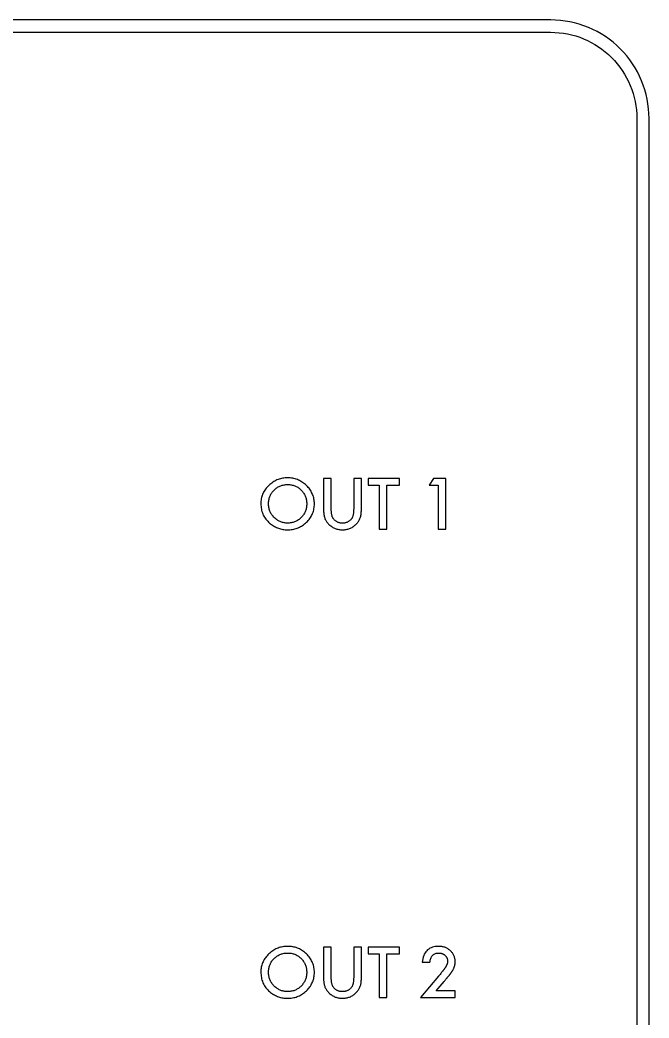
# Model space of a CAD drawing. Header units: metres. Extents: x 6 to 207, y 15 to 119.
# Drawn here: x 181.78 to 207.38, y 72.46 to 113.05 of the extents above; entities that cross this region are included whole.
import ezdxf

# ---------------------------------------------------------------- set-up
doc = ezdxf.new("R2010")
doc.units = ezdxf.units.M

msp = doc.modelspace()

# ---------------------------------------------------------------- linework, layer by layer
for p, q in [((203.38, 113.05), (111.58, 113.05)), ((203.576, 113.045), (203.38, 113.05)), ((203.772, 113.031), (203.576, 113.045)), ((203.967, 113.007), (203.772, 113.031)), ((204.16, 112.973), (203.967, 113.007)), ((204.352, 112.93), (204.16, 112.973)), ((204.541, 112.878), (204.352, 112.93)), ((204.728, 112.816), (204.541, 112.878)), ((111.586, 112.55), (203.374, 112.55)), ((203.374, 112.55), (203.552, 112.546)), ((203.552, 112.546), (203.723, 112.533)), ((203.723, 112.533), (203.894, 112.512)), ((203.894, 112.512), (204.063, 112.483)), ((204.063, 112.483), (204.23, 112.445)), ((204.23, 112.445), (204.396, 112.399)), ((204.911, 112.745), (204.728, 112.816)), ((205.09, 112.666), (204.911, 112.745)), ((205.266, 112.578), (205.09, 112.666)), ((205.436, 112.481), (205.266, 112.578)), ((205.602, 112.376), (205.436, 112.481)), ((204.396, 112.399), (204.559, 112.345)), ((204.559, 112.345), (204.719, 112.283)), ((204.719, 112.283), (204.876, 112.214)), ((204.876, 112.214), (205.03, 112.137)), ((205.03, 112.137), (205.179, 112.052)), ((205.179, 112.052), (205.324, 111.96)), ((205.763, 112.263), (205.602, 112.376)), ((205.918, 112.142), (205.763, 112.263)), ((206.066, 112.014), (205.918, 112.142)), ((205.324, 111.96), (205.465, 111.861)), ((205.465, 111.861), (205.6, 111.756)), ((205.6, 111.756), (205.73, 111.643)), ((205.73, 111.643), (205.855, 111.525)), ((206.208, 111.878), (206.066, 112.014)), ((206.344, 111.736), (206.208, 111.878)), ((206.472, 111.588), (206.344, 111.736)), ((205.855, 111.525), (205.973, 111.4)), ((205.973, 111.4), (206.086, 111.27)), ((206.086, 111.27), (206.191, 111.135)), ((206.593, 111.433), (206.472, 111.588)), ((206.706, 111.272), (206.593, 111.433)), ((206.811, 111.106), (206.706, 111.272)), ((206.191, 111.135), (206.29, 110.994)), ((206.29, 110.994), (206.382, 110.849)), ((206.382, 110.849), (206.467, 110.7)), ((206.908, 110.936), (206.811, 111.106)), ((206.996, 110.76), (206.908, 110.936)), ((206.467, 110.7), (206.544, 110.546)), ((206.544, 110.546), (206.613, 110.389)), ((207.076, 110.581), (206.996, 110.76)), ((207.146, 110.398), (207.076, 110.581)), ((207.208, 110.211), (207.146, 110.398)), ((206.613, 110.389), (206.675, 110.229)), ((206.675, 110.229), (206.729, 110.066)), ((206.729, 110.066), (206.775, 109.9)), ((207.26, 110.022), (207.208, 110.211)), ((207.303, 109.83), (207.26, 110.022)), ((206.775, 109.9), (206.813, 109.733)), ((206.813, 109.733), (206.842, 109.564)), ((207.337, 109.637), (207.303, 109.83)), ((207.361, 109.442), (207.337, 109.637)), ((206.842, 109.564), (206.863, 109.393)), ((206.863, 109.393), (206.876, 109.222)), ((206.876, 109.222), (206.88, 109.044)), ((207.375, 109.246), (207.361, 109.442)), ((207.38, 109.05), (207.375, 109.246)), ((206.88, 109.044), (206.88, 19.456)), ((207.38, 19.45), (207.38, 109.05)), ((191.984, 94.1902), (191.945, 94.1572)), ((192.024, 94.2211), (191.984, 94.1902)), ((192.065, 94.2499), (192.024, 94.2211)), ((192.107, 94.2765), (192.065, 94.2499)), ((192.15, 94.301), (192.107, 94.2765)), ((192.193, 94.3234), (192.15, 94.301)), ((192.238, 94.3437), (192.193, 94.3234)), ((192.283, 94.3618), (192.238, 94.3437)), ((192.329, 94.3778), (192.283, 94.3618)), ((192.376, 94.3916), (192.329, 94.3778)), ((192.424, 94.4033), (192.376, 94.3916)), ((192.473, 94.4129), (192.424, 94.4033)), ((192.523, 94.4204), (192.473, 94.4129)), ((192.574, 94.4257), (192.523, 94.4204)), ((192.625, 94.4289), (192.574, 94.4257)), ((192.598, 94.1558), (192.636, 94.1582)), ((192.678, 94.43), (192.625, 94.4289)), ((192.636, 94.1582), (192.674, 94.159)), ((192.674, 94.159), (192.712, 94.1582)), ((192.73, 94.4289), (192.678, 94.43)), ((192.712, 94.1582), (192.75, 94.1558)), ((192.781, 94.4257), (192.73, 94.4289)), ((192.831, 94.4203), (192.781, 94.4257)), ((192.88, 94.4128), (192.831, 94.4203)), ((192.928, 94.4031), (192.88, 94.4128)), ((192.976, 94.3912), (192.928, 94.4031)), ((193.022, 94.3773), (192.976, 94.3912)), ((193.068, 94.3611), (193.022, 94.3773)), ((193.113, 94.3428), (193.068, 94.3611)), ((193.157, 94.3224), (193.113, 94.3428)), ((193.2, 94.2998), (193.157, 94.3224)), ((193.242, 94.275), (193.2, 94.2998)), ((193.283, 94.2481), (193.242, 94.275)), ((193.324, 94.2191), (193.283, 94.2481)), ((193.363, 94.1879), (193.324, 94.2191)), ((193.402, 94.1545), (193.363, 94.1879)), ((194.448, 94.398), (194.136, 94.398)), ((194.136, 94.398), (194.136, 93.083)), ((194.448, 93.155), (194.448, 94.398)), ((195.672, 94.398), (195.36, 94.398)), ((195.36, 94.398), (195.36, 93.155)), ((195.672, 93.083), (195.672, 94.398)), ((197.228, 94.398), (195.948, 94.398)), ((195.948, 94.398), (195.948, 94.127)), ((197.228, 94.127), (197.228, 94.398)), ((198.608, 94.398), (198.435, 94.127)), ((199.109, 94.398), (198.608, 94.398)), ((199.109, 92.35), (199.109, 94.398)), ((191.656, 93.7604), (191.639, 93.7161)), ((191.674, 93.8039), (191.656, 93.7604)), ((191.696, 93.8465), (191.674, 93.8039)), ((191.719, 93.8883), (191.696, 93.8465)), ((191.745, 93.9293), (191.719, 93.8883)), ((191.773, 93.9695), (191.745, 93.9293)), ((191.803, 94.0089), (191.773, 93.9695)), ((191.835, 94.0474), (191.803, 94.0089)), ((191.87, 94.0851), (191.835, 94.0474)), ((191.907, 94.122), (191.87, 94.0851)), ((191.945, 94.1572), (191.907, 94.122)), ((191.974, 93.7299), (191.99, 93.7609)), ((191.99, 93.7609), (192.008, 93.7912)), ((192.008, 93.7912), (192.028, 93.8208)), ((192.028, 93.8208), (192.049, 93.8497)), ((192.049, 93.8497), (192.071, 93.8778)), ((192.071, 93.8778), (192.095, 93.9053)), ((192.095, 93.9053), (192.121, 93.932)), ((192.121, 93.932), (192.148, 93.9579)), ((192.148, 93.9579), (192.176, 93.9823)), ((192.176, 93.9823), (192.204, 94.005)), ((192.204, 94.005), (192.233, 94.0262)), ((192.233, 94.0262), (192.263, 94.0459)), ((192.263, 94.0459), (192.293, 94.0639)), ((192.293, 94.0639), (192.324, 94.0804)), ((192.324, 94.0804), (192.356, 94.0954)), ((192.356, 94.0954), (192.389, 94.1087)), ((192.389, 94.1087), (192.422, 94.1205)), ((192.422, 94.1205), (192.456, 94.1307)), ((192.456, 94.1307), (192.49, 94.1393)), ((192.49, 94.1393), (192.526, 94.1464)), ((192.526, 94.1464), (192.562, 94.1519)), ((192.562, 94.1519), (192.598, 94.1558)), ((192.75, 94.1558), (192.786, 94.1519)), ((192.786, 94.1519), (192.822, 94.1464)), ((192.822, 94.1464), (192.858, 94.1393)), ((192.858, 94.1393), (192.892, 94.1307)), ((192.892, 94.1307), (192.926, 94.1205)), ((192.926, 94.1205), (192.959, 94.1087)), ((192.959, 94.1087), (192.992, 94.0954)), ((192.992, 94.0954), (193.023, 94.0804)), ((193.023, 94.0804), (193.054, 94.0639)), ((193.054, 94.0639), (193.084, 94.0459)), ((193.084, 94.0459), (193.114, 94.0262)), ((193.114, 94.0262), (193.142, 94.005)), ((193.142, 94.005), (193.17, 93.9823)), ((193.17, 93.9823), (193.197, 93.9579)), ((193.197, 93.9579), (193.224, 93.932)), ((193.224, 93.932), (193.25, 93.9051)), ((193.25, 93.9051), (193.274, 93.8775)), ((193.274, 93.8775), (193.296, 93.8492)), ((193.296, 93.8492), (193.317, 93.8201)), ((193.317, 93.8201), (193.336, 93.7903)), ((193.336, 93.7903), (193.354, 93.7597)), ((193.354, 93.7597), (193.37, 93.7284)), ((193.44, 94.119), (193.402, 94.1545)), ((193.477, 94.0818), (193.44, 94.119)), ((193.511, 94.0439), (193.477, 94.0818)), ((193.543, 94.005), (193.511, 94.0439)), ((193.573, 93.9653), (193.543, 94.005)), ((193.601, 93.9247), (193.573, 93.9653)), ((193.626, 93.8833), (193.601, 93.9247)), ((193.649, 93.841), (193.626, 93.8833)), ((193.67, 93.7979), (193.649, 93.841)), ((193.689, 93.7539), (193.67, 93.7979)), ((193.706, 93.709), (193.689, 93.7539)), ((195.948, 94.127), (196.404, 94.127)), ((196.404, 94.127), (196.404, 92.35)), ((196.716, 94.127), (197.228, 94.127)), ((196.716, 92.35), (196.716, 94.127)), ((198.435, 94.127), (198.797, 94.127)), ((198.797, 94.127), (198.797, 92.35)), ((191.585, 93.433), (191.584, 93.383)), ((191.584, 93.383), (191.585, 93.3261)), ((191.588, 93.4823), (191.585, 93.433)), ((191.594, 93.5307), (191.588, 93.4823)), ((191.602, 93.5783), (191.594, 93.5307)), ((191.612, 93.625), (191.602, 93.5783)), ((191.624, 93.671), (191.612, 93.625)), ((191.639, 93.7161), (191.624, 93.671)), ((191.896, 93.38), (191.897, 93.4182)), ((191.897, 93.3397), (191.896, 93.38)), ((191.897, 93.4182), (191.899, 93.4557)), ((191.899, 93.4557), (191.903, 93.4925)), ((191.903, 93.4925), (191.908, 93.5286)), ((191.908, 93.5286), (191.915, 93.5639)), ((191.915, 93.5639), (191.924, 93.5986)), ((191.924, 93.5986), (191.934, 93.6325)), ((191.934, 93.6325), (191.946, 93.6657)), ((191.946, 93.6657), (191.959, 93.6981)), ((191.959, 93.6981), (191.974, 93.7299)), ((193.37, 93.7284), (193.385, 93.6963)), ((193.385, 93.6963), (193.398, 93.6635)), ((193.398, 93.6635), (193.41, 93.6299)), ((193.41, 93.6299), (193.42, 93.5956)), ((193.42, 93.5956), (193.429, 93.5605)), ((193.429, 93.5605), (193.436, 93.5247)), ((193.436, 93.5247), (193.441, 93.4881)), ((193.441, 93.4881), (193.445, 93.4508)), ((193.445, 93.4508), (193.447, 93.4128)), ((193.447, 93.4128), (193.448, 93.374)), ((193.448, 93.374), (193.447, 93.3356)), ((193.72, 93.6633), (193.706, 93.709)), ((193.732, 93.6167), (193.72, 93.6633)), ((193.742, 93.5693), (193.732, 93.6167)), ((193.75, 93.521), (193.742, 93.5693)), ((193.756, 93.4719), (193.75, 93.521)), ((193.759, 93.4218), (193.756, 93.4719)), ((193.76, 93.371), (193.759, 93.4218)), ((193.759, 93.3198), (193.76, 93.371)), ((191.585, 93.3261), (191.589, 93.2705)), ((191.589, 93.2705), (191.595, 93.2162)), ((191.595, 93.2162), (191.604, 93.1632)), ((191.604, 93.1632), (191.615, 93.1114)), ((191.615, 93.1114), (191.628, 93.061)), ((191.628, 93.061), (191.644, 93.0118)), ((191.644, 93.0118), (191.662, 92.964)), ((191.662, 92.964), (191.683, 92.9174)), ((191.899, 93.3003), (191.897, 93.3397)), ((191.903, 93.2617), (191.899, 93.3003)), ((191.909, 93.224), (191.903, 93.2617)), ((191.916, 93.1872), (191.909, 93.224)), ((191.925, 93.1512), (191.916, 93.1872)), ((191.936, 93.1161), (191.925, 93.1512)), ((191.948, 93.0818), (191.936, 93.1161)), ((191.962, 93.0484), (191.948, 93.0818)), ((191.977, 93.0158), (191.962, 93.0484)), ((191.994, 92.9841), (191.977, 93.0158)), ((192.013, 92.9533), (191.994, 92.9841)), ((192.033, 92.9233), (192.013, 92.9533)), ((193.335, 92.9594), (193.316, 92.9293)), ((193.353, 92.9901), (193.335, 92.9594)), ((193.37, 93.0215), (193.353, 92.9901)), ((193.385, 93.0537), (193.37, 93.0215)), ((193.398, 93.0865), (193.385, 93.0537)), ((193.41, 93.12), (193.398, 93.0865)), ((193.42, 93.1542), (193.41, 93.12)), ((193.428, 93.1891), (193.42, 93.1542)), ((193.435, 93.2247), (193.428, 93.1891)), ((193.441, 93.261), (193.435, 93.2247)), ((193.445, 93.298), (193.441, 93.261)), ((193.447, 93.3356), (193.445, 93.298)), ((193.649, 92.9002), (193.67, 92.9432)), ((193.67, 92.9432), (193.689, 92.9871)), ((193.689, 92.9871), (193.706, 93.0318)), ((193.706, 93.0318), (193.72, 93.0776)), ((193.72, 93.0776), (193.732, 93.1242)), ((193.732, 93.1242), (193.742, 93.1717)), ((193.742, 93.1717), (193.75, 93.2202)), ((193.75, 93.2202), (193.756, 93.2695)), ((193.756, 93.2695), (193.759, 93.3198)), ((194.136, 93.083), (194.137, 93.0454)), ((194.137, 93.0454), (194.139, 93.0086)), ((194.139, 93.0086), (194.142, 92.9726)), ((194.142, 92.9726), (194.147, 92.9374)), ((194.448, 93.1243), (194.448, 93.155)), ((194.449, 93.0946), (194.448, 93.1243)), ((194.451, 93.0659), (194.449, 93.0946)), ((194.453, 93.0381), (194.451, 93.0659)), ((194.455, 93.0114), (194.453, 93.0381)), ((194.459, 92.9856), (194.455, 93.0114)), ((194.463, 92.9608), (194.459, 92.9856)), ((194.467, 92.937), (194.463, 92.9608)), ((195.345, 92.9589), (195.341, 92.935)), ((195.349, 92.9838), (195.345, 92.9589)), ((195.352, 93.0097), (195.349, 92.9838)), ((195.355, 93.0367), (195.352, 93.0097)), ((195.357, 93.0647), (195.355, 93.0367)), ((195.359, 93.0938), (195.357, 93.0647)), ((195.36, 93.155), (195.359, 93.1239)), ((195.359, 93.1239), (195.359, 93.0938)), ((195.66, 92.9374), (195.665, 92.9726)), ((195.665, 92.9726), (195.669, 93.0086)), ((195.669, 93.0086), (195.671, 93.0454)), ((195.671, 93.0454), (195.672, 93.083)), ((191.683, 92.9174), (191.706, 92.8721)), ((191.706, 92.8721), (191.732, 92.828)), ((191.732, 92.828), (191.76, 92.7853)), ((191.76, 92.7853), (191.791, 92.7439)), ((191.791, 92.7439), (191.824, 92.7037)), ((191.824, 92.7037), (191.86, 92.6649)), ((191.86, 92.6649), (191.898, 92.6273)), ((191.898, 92.6273), (191.938, 92.591)), ((191.938, 92.591), (191.976, 92.5598)), ((191.976, 92.5598), (192.015, 92.5305)), ((192.055, 92.8942), (192.033, 92.9233)), ((192.078, 92.866), (192.055, 92.8942)), ((192.103, 92.8385), (192.078, 92.866)), ((192.13, 92.812), (192.103, 92.8385)), ((192.158, 92.7865), (192.13, 92.812)), ((192.186, 92.7626), (192.158, 92.7865)), ((192.214, 92.7402), (192.186, 92.7626)), ((192.243, 92.7194), (192.214, 92.7402)), ((192.273, 92.7001), (192.243, 92.7194)), ((192.303, 92.6824), (192.273, 92.7001)), ((192.333, 92.6662), (192.303, 92.6824)), ((192.364, 92.6515), (192.333, 92.6662)), ((192.396, 92.6384), (192.364, 92.6515)), ((192.427, 92.6268), (192.396, 92.6384)), ((192.46, 92.6168), (192.427, 92.6268)), ((192.493, 92.6083), (192.46, 92.6168)), ((192.526, 92.6013), (192.493, 92.6083)), ((192.56, 92.5959), (192.526, 92.6013)), ((192.595, 92.5921), (192.56, 92.5959)), ((192.63, 92.5898), (192.595, 92.5921)), ((192.665, 92.589), (192.63, 92.5898)), ((192.703, 92.5898), (192.665, 92.589)), ((192.741, 92.5921), (192.703, 92.5898)), ((192.778, 92.5961), (192.741, 92.5921)), ((192.815, 92.6016), (192.778, 92.5961)), ((192.85, 92.6086), (192.815, 92.6016)), ((192.885, 92.6173), (192.85, 92.6086)), ((192.919, 92.6275), (192.885, 92.6173)), ((192.953, 92.6393), (192.919, 92.6275)), ((192.986, 92.6526), (192.953, 92.6393)), ((193.018, 92.6675), (192.986, 92.6526)), ((193.049, 92.684), (193.018, 92.6675)), ((193.08, 92.7021), (193.049, 92.684)), ((193.109, 92.7217), (193.08, 92.7021)), ((193.139, 92.743), (193.109, 92.7217)), ((193.167, 92.7657), (193.139, 92.743)), ((193.195, 92.7901), (193.167, 92.7657)), ((193.222, 92.816), (193.195, 92.7901)), ((193.248, 92.8433), (193.222, 92.816)), ((193.272, 92.8713), (193.248, 92.8433)), ((193.295, 92.8999), (193.272, 92.8713)), ((193.316, 92.9293), (193.295, 92.8999)), ((193.321, 92.5262), (193.361, 92.557)), ((193.361, 92.557), (193.401, 92.59)), ((193.401, 92.59), (193.439, 92.625)), ((193.439, 92.625), (193.476, 92.6616)), ((193.476, 92.6616), (193.51, 92.6991)), ((193.51, 92.6991), (193.542, 92.7375)), ((193.542, 92.7375), (193.572, 92.7768)), ((193.572, 92.7768), (193.6, 92.817)), ((193.6, 92.817), (193.626, 92.8582)), ((193.626, 92.8582), (193.649, 92.9002)), ((194.147, 92.9374), (194.153, 92.903)), ((194.153, 92.903), (194.161, 92.8693)), ((194.161, 92.8693), (194.17, 92.8365)), ((194.17, 92.8365), (194.181, 92.8045)), ((194.181, 92.8045), (194.193, 92.7732)), ((194.193, 92.7732), (194.206, 92.7428)), ((194.206, 92.7428), (194.221, 92.7132)), ((194.221, 92.7132), (194.237, 92.6843)), ((194.237, 92.6843), (194.255, 92.6562)), ((194.255, 92.6562), (194.274, 92.629)), ((194.274, 92.629), (194.295, 92.6025)), ((194.295, 92.6025), (194.316, 92.5769)), ((194.316, 92.5769), (194.34, 92.552)), ((194.34, 92.552), (194.367, 92.5253)), ((194.472, 92.9142), (194.467, 92.937)), ((194.478, 92.8924), (194.472, 92.9142)), ((194.484, 92.8715), (194.478, 92.8924)), ((194.491, 92.8516), (194.484, 92.8715)), ((194.499, 92.8327), (194.491, 92.8516)), ((194.507, 92.8148), (194.499, 92.8327)), ((194.516, 92.7979), (194.507, 92.8148)), ((194.525, 92.782), (194.516, 92.7979)), ((194.535, 92.767), (194.525, 92.782)), ((194.551, 92.7467), (194.535, 92.767)), ((194.567, 92.7276), (194.551, 92.7467)), ((194.585, 92.7097), (194.567, 92.7276)), ((194.603, 92.6931), (194.585, 92.7097)), ((194.621, 92.6777), (194.603, 92.6931)), ((194.641, 92.6635), (194.621, 92.6777)), ((194.661, 92.6506), (194.641, 92.6635)), ((194.682, 92.6389), (194.661, 92.6506)), ((194.704, 92.6284), (194.682, 92.6389)), ((194.726, 92.6192), (194.704, 92.6284)), ((194.749, 92.6112), (194.726, 92.6192)), ((194.773, 92.6044), (194.749, 92.6112)), ((194.798, 92.5988), (194.773, 92.6044)), ((194.823, 92.5945), (194.798, 92.5988)), ((194.849, 92.5915), (194.823, 92.5945)), ((194.875, 92.5896), (194.849, 92.5915)), ((194.903, 92.589), (194.875, 92.5896)), ((194.931, 92.5896), (194.903, 92.589)), ((194.958, 92.5915), (194.931, 92.5896)), ((194.984, 92.5945), (194.958, 92.5915)), ((195.009, 92.5988), (194.984, 92.5945)), ((195.034, 92.6044), (195.009, 92.5988)), ((195.058, 92.6112), (195.034, 92.6044)), ((195.081, 92.6192), (195.058, 92.6112)), ((195.104, 92.6284), (195.081, 92.6192)), ((195.126, 92.6389), (195.104, 92.6284)), ((195.147, 92.6506), (195.126, 92.6389)), ((195.167, 92.6635), (195.147, 92.6506)), ((195.186, 92.6777), (195.167, 92.6635)), ((195.205, 92.6931), (195.186, 92.6777)), ((195.223, 92.7097), (195.205, 92.6931)), ((195.24, 92.7276), (195.223, 92.7097)), ((195.257, 92.7467), (195.24, 92.7276)), ((195.273, 92.767), (195.257, 92.7467)), ((195.283, 92.7815), (195.273, 92.767)), ((195.292, 92.7971), (195.283, 92.7815)), ((195.301, 92.8137), (195.292, 92.7971)), ((195.309, 92.8313), (195.301, 92.8137)), ((195.316, 92.85), (195.309, 92.8313)), ((195.323, 92.8697), (195.316, 92.85)), ((195.33, 92.8904), (195.323, 92.8697)), ((195.335, 92.9122), (195.33, 92.8904)), ((195.341, 92.935), (195.335, 92.9122)), ((195.44, 92.5253), (195.468, 92.552)), ((195.468, 92.552), (195.491, 92.5769)), ((195.491, 92.5769), (195.513, 92.6025)), ((195.513, 92.6025), (195.533, 92.629)), ((195.533, 92.629), (195.553, 92.6562)), ((195.553, 92.6562), (195.57, 92.6843)), ((195.57, 92.6843), (195.586, 92.7132)), ((195.586, 92.7132), (195.601, 92.7428)), ((195.601, 92.7428), (195.615, 92.7732)), ((195.615, 92.7732), (195.627, 92.8045)), ((195.627, 92.8045), (195.637, 92.8365)), ((195.637, 92.8365), (195.646, 92.8693)), ((195.646, 92.8693), (195.654, 92.903)), ((195.654, 92.903), (195.66, 92.9374)), ((192.015, 92.5305), (192.054, 92.5031)), ((192.054, 92.5031), (192.094, 92.4776)), ((192.094, 92.4776), (192.134, 92.454)), ((192.134, 92.454), (192.175, 92.4323)), ((192.175, 92.4323), (192.216, 92.4125)), ((192.216, 92.4125), (192.258, 92.3945)), ((192.258, 92.3945), (192.301, 92.3784)), ((192.301, 92.3784), (192.344, 92.3643)), ((192.344, 92.3643), (192.387, 92.352)), ((192.387, 92.352), (192.432, 92.3416)), ((192.432, 92.3416), (192.476, 92.3331)), ((192.476, 92.3331), (192.522, 92.3265)), ((192.522, 92.3265), (192.568, 92.3218)), ((192.568, 92.3218), (192.614, 92.3189)), ((192.614, 92.3189), (192.661, 92.318)), ((192.661, 92.318), (192.714, 92.3191)), ((192.714, 92.3191), (192.766, 92.3223)), ((192.766, 92.3223), (192.818, 92.3276)), ((192.818, 92.3276), (192.868, 92.335)), ((192.868, 92.335), (192.918, 92.3446)), ((192.918, 92.3446), (192.966, 92.3562)), ((192.966, 92.3562), (193.014, 92.3701)), ((193.014, 92.3701), (193.06, 92.386)), ((193.06, 92.386), (193.106, 92.404)), ((193.106, 92.404), (193.151, 92.4242)), ((193.151, 92.4242), (193.195, 92.4465)), ((193.195, 92.4465), (193.238, 92.471)), ((193.238, 92.471), (193.28, 92.4975)), ((193.28, 92.4975), (193.321, 92.5262)), ((194.367, 92.5253), (194.395, 92.5002)), ((194.395, 92.5002), (194.424, 92.4767)), ((194.424, 92.4767), (194.453, 92.4548)), ((194.453, 92.4548), (194.484, 92.4346)), ((194.484, 92.4346), (194.515, 92.416)), ((194.515, 92.416), (194.546, 92.399)), ((194.546, 92.399), (194.579, 92.3836)), ((194.579, 92.3836), (194.612, 92.3698)), ((194.612, 92.3698), (194.646, 92.3577)), ((194.646, 92.3577), (194.68, 92.3472)), ((194.68, 92.3472), (194.715, 92.3382)), ((194.715, 92.3382), (194.751, 92.3309)), ((194.751, 92.3309), (194.788, 92.3253)), ((194.788, 92.3253), (194.826, 92.3212)), ((194.826, 92.3212), (194.864, 92.3188)), ((194.864, 92.3188), (194.903, 92.318)), ((194.903, 92.318), (194.942, 92.3188)), ((194.942, 92.3188), (194.98, 92.3212)), ((194.98, 92.3212), (195.018, 92.3253)), ((195.018, 92.3253), (195.055, 92.3309)), ((195.055, 92.3309), (195.091, 92.3382)), ((195.091, 92.3382), (195.126, 92.3472)), ((195.126, 92.3472), (195.161, 92.3577)), ((195.161, 92.3577), (195.195, 92.3698)), ((195.195, 92.3698), (195.228, 92.3836)), ((195.228, 92.3836), (195.261, 92.399)), ((195.261, 92.399), (195.292, 92.416)), ((195.292, 92.416), (195.323, 92.4346)), ((195.323, 92.4346), (195.354, 92.4548)), ((195.354, 92.4548), (195.383, 92.4767)), ((195.383, 92.4767), (195.412, 92.5002)), ((195.412, 92.5002), (195.44, 92.5253)), ((196.404, 92.35), (196.716, 92.35)), ((198.797, 92.35), (199.109, 92.35)), ((191.945, 75.1071), (191.907, 75.072)), ((191.984, 75.1402), (191.945, 75.1071)), ((192.024, 75.1711), (191.984, 75.1402)), ((192.065, 75.1999), (192.024, 75.1711)), ((192.107, 75.2265), (192.065, 75.1999)), ((192.15, 75.251), (192.107, 75.2265)), ((192.193, 75.2734), (192.15, 75.251)), ((192.238, 75.2937), (192.193, 75.2734)), ((192.283, 75.3118), (192.238, 75.2937)), ((192.329, 75.3278), (192.283, 75.3118)), ((192.376, 75.3416), (192.329, 75.3278)), ((192.424, 75.3533), (192.376, 75.3416)), ((192.473, 75.3629), (192.424, 75.3533)), ((192.456, 75.0807), (192.49, 75.0893)), ((192.523, 75.3704), (192.473, 75.3629)), ((192.49, 75.0893), (192.526, 75.0964)), ((192.574, 75.3757), (192.523, 75.3704)), ((192.526, 75.0964), (192.562, 75.1019)), ((192.562, 75.1019), (192.598, 75.1058)), ((192.625, 75.3789), (192.574, 75.3757)), ((192.598, 75.1058), (192.636, 75.1082)), ((192.678, 75.38), (192.625, 75.3789)), ((192.636, 75.1082), (192.674, 75.109)), ((192.674, 75.109), (192.712, 75.1082)), ((192.73, 75.3789), (192.678, 75.38)), ((192.712, 75.1082), (192.75, 75.1058)), ((192.781, 75.3757), (192.73, 75.3789)), ((192.75, 75.1058), (192.786, 75.1019)), ((192.831, 75.3703), (192.781, 75.3757)), ((192.786, 75.1019), (192.822, 75.0964)), ((192.822, 75.0964), (192.858, 75.0893)), ((192.88, 75.3628), (192.831, 75.3703)), ((192.858, 75.0893), (192.892, 75.0807)), ((192.928, 75.3531), (192.88, 75.3628)), ((192.976, 75.3412), (192.928, 75.3531)), ((193.022, 75.3273), (192.976, 75.3412)), ((193.068, 75.3111), (193.022, 75.3273)), ((193.113, 75.2928), (193.068, 75.3111)), ((193.157, 75.2724), (193.113, 75.2928)), ((193.2, 75.2498), (193.157, 75.2724)), ((193.242, 75.225), (193.2, 75.2498)), ((193.283, 75.1981), (193.242, 75.225)), ((193.324, 75.1691), (193.283, 75.1981)), ((193.363, 75.1378), (193.324, 75.1691)), ((193.402, 75.1045), (193.363, 75.1378)), ((193.44, 75.069), (193.402, 75.1045)), ((194.448, 75.348), (194.136, 75.348)), ((194.136, 75.348), (194.136, 74.033)), ((194.448, 74.105), (194.448, 75.348)), ((195.672, 75.348), (195.36, 75.348)), ((195.36, 75.348), (195.36, 74.105)), ((195.672, 74.033), (195.672, 75.348)), ((197.228, 75.348), (195.948, 75.348)), ((195.948, 75.348), (195.948, 75.077)), ((197.228, 75.077), (197.228, 75.348)), ((198.263, 75.1104), (198.234, 75.0591)), ((198.295, 75.1572), (198.263, 75.1104)), ((198.331, 75.1995), (198.295, 75.1572)), ((198.37, 75.2374), (198.331, 75.1995)), ((198.413, 75.2708), (198.37, 75.2374)), ((198.46, 75.2998), (198.413, 75.2708)), ((198.51, 75.3243), (198.46, 75.2998)), ((198.564, 75.3443), (198.51, 75.3243)), ((198.621, 75.3599), (198.564, 75.3443)), ((198.682, 75.3711), (198.621, 75.3599)), ((198.66, 75.0767), (198.689, 75.0883)), ((198.747, 75.3777), (198.682, 75.3711)), ((198.689, 75.0883), (198.719, 75.0974)), ((198.719, 75.0974), (198.752, 75.1038)), ((198.815, 75.38), (198.747, 75.3777)), ((198.752, 75.1038), (198.787, 75.1077)), ((198.787, 75.1077), (198.823, 75.109)), ((198.849, 75.3794), (198.815, 75.38)), ((198.823, 75.109), (198.841, 75.1086)), ((198.841, 75.1086), (198.858, 75.1076)), ((198.881, 75.3775), (198.849, 75.3794)), ((198.858, 75.1076), (198.875, 75.106)), ((198.875, 75.106), (198.892, 75.1036)), ((198.914, 75.3744), (198.881, 75.3775)), ((198.892, 75.1036), (198.908, 75.1006)), ((198.908, 75.1006), (198.924, 75.0969)), ((198.945, 75.37), (198.914, 75.3744)), ((198.924, 75.0969), (198.94, 75.0925)), ((198.94, 75.0925), (198.955, 75.0875)), ((198.976, 75.3644), (198.945, 75.37)), ((198.955, 75.0875), (198.97, 75.0818)), ((199.006, 75.3576), (198.976, 75.3644)), ((199.036, 75.3495), (199.006, 75.3576)), ((199.065, 75.3401), (199.036, 75.3495)), ((199.093, 75.3295), (199.065, 75.3401)), ((199.121, 75.3177), (199.093, 75.3295)), ((199.148, 75.3046), (199.121, 75.3177)), ((199.174, 75.2903), (199.148, 75.3046)), ((199.2, 75.2747), (199.174, 75.2903)), ((199.225, 75.2579), (199.2, 75.2747)), ((199.249, 75.2398), (199.225, 75.2579)), ((199.273, 75.2205), (199.249, 75.2398)), ((199.296, 75.2), (199.273, 75.2205)), ((199.319, 75.1786), (199.296, 75.2)), ((199.34, 75.1567), (199.319, 75.1786)), ((199.36, 75.1341), (199.34, 75.1567)), ((199.378, 75.111), (199.36, 75.1341)), ((199.395, 75.0872), (199.378, 75.111)), ((199.411, 75.0629), (199.395, 75.0872)), ((191.656, 74.7104), (191.639, 74.6661)), ((191.674, 74.7539), (191.656, 74.7104)), ((191.696, 74.7965), (191.674, 74.7539)), ((191.719, 74.8383), (191.696, 74.7965)), ((191.745, 74.8793), (191.719, 74.8383)), ((191.773, 74.9195), (191.745, 74.8793)), ((191.803, 74.9589), (191.773, 74.9195)), ((191.835, 74.9974), (191.803, 74.9589)), ((191.87, 75.0351), (191.835, 74.9974)), ((191.907, 75.072), (191.87, 75.0351)), ((191.959, 74.6481), (191.974, 74.6799)), ((191.974, 74.6799), (191.99, 74.7109)), ((191.99, 74.7109), (192.008, 74.7412)), ((192.008, 74.7412), (192.028, 74.7708)), ((192.028, 74.7708), (192.049, 74.7997)), ((192.049, 74.7997), (192.071, 74.8278)), ((192.071, 74.8278), (192.095, 74.8553)), ((192.095, 74.8553), (192.121, 74.882)), ((192.121, 74.882), (192.148, 74.9079)), ((192.148, 74.9079), (192.176, 74.9323)), ((192.176, 74.9323), (192.204, 74.955)), ((192.204, 74.955), (192.233, 74.9762)), ((192.233, 74.9762), (192.263, 74.9959)), ((192.263, 74.9959), (192.293, 75.0139)), ((192.293, 75.0139), (192.324, 75.0304)), ((192.324, 75.0304), (192.356, 75.0454)), ((192.356, 75.0454), (192.389, 75.0587)), ((192.389, 75.0587), (192.422, 75.0705)), ((192.422, 75.0705), (192.456, 75.0807)), ((192.892, 75.0807), (192.926, 75.0705)), ((192.926, 75.0705), (192.959, 75.0587)), ((192.959, 75.0587), (192.992, 75.0454)), ((192.992, 75.0454), (193.023, 75.0304)), ((193.023, 75.0304), (193.054, 75.0139)), ((193.054, 75.0139), (193.084, 74.9959)), ((193.084, 74.9959), (193.114, 74.9762)), ((193.114, 74.9762), (193.142, 74.955)), ((193.142, 74.955), (193.17, 74.9323)), ((193.17, 74.9323), (193.197, 74.9079)), ((193.197, 74.9079), (193.224, 74.882)), ((193.224, 74.882), (193.25, 74.8551)), ((193.25, 74.8551), (193.274, 74.8275)), ((193.274, 74.8275), (193.296, 74.7992)), ((193.296, 74.7992), (193.317, 74.7701)), ((193.317, 74.7701), (193.336, 74.7403)), ((193.336, 74.7403), (193.354, 74.7097)), ((193.354, 74.7097), (193.37, 74.6784)), ((193.37, 74.6784), (193.385, 74.6463)), ((193.477, 75.0318), (193.44, 75.069)), ((193.511, 74.9939), (193.477, 75.0318)), ((193.543, 74.955), (193.511, 74.9939)), ((193.573, 74.9153), (193.543, 74.955)), ((193.601, 74.8747), (193.573, 74.9153)), ((193.626, 74.8333), (193.601, 74.8747)), ((193.649, 74.791), (193.626, 74.8333)), ((193.67, 74.7479), (193.649, 74.791)), ((193.689, 74.7039), (193.67, 74.7479)), ((193.706, 74.659), (193.689, 74.7039)), ((195.948, 75.077), (196.404, 75.077)), ((196.404, 75.077), (196.404, 73.3)), ((196.716, 75.077), (197.228, 75.077)), ((196.716, 73.3), (196.716, 75.077)), ((198.156, 74.8095), (198.145, 74.736)), ((198.145, 74.736), (198.459, 74.736)), ((198.17, 74.8786), (198.156, 74.8095)), ((198.188, 74.9432), (198.17, 74.8786)), ((198.209, 75.0034), (198.188, 74.9432)), ((198.234, 75.0591), (198.209, 75.0034)), ((198.459, 74.736), (198.466, 74.7786)), ((198.466, 74.7786), (198.474, 74.8186)), ((198.474, 74.8186), (198.484, 74.856)), ((198.484, 74.856), (198.496, 74.8909)), ((198.496, 74.8909), (198.51, 74.9231)), ((198.51, 74.9231), (198.526, 74.9528)), ((198.526, 74.9528), (198.543, 74.9799)), ((198.543, 74.9799), (198.563, 75.0044)), ((198.563, 75.0044), (198.584, 75.0264)), ((198.584, 75.0264), (198.607, 75.0457)), ((198.607, 75.0457), (198.633, 75.0625)), ((198.633, 75.0625), (198.66, 75.0767)), ((198.97, 75.0818), (198.985, 75.0754)), ((198.985, 75.0754), (198.999, 75.0684)), ((198.999, 75.0684), (199.013, 75.0607)), ((199.013, 75.0607), (199.027, 75.0523)), ((199.027, 75.0523), (199.04, 75.0432)), ((199.04, 75.0432), (199.053, 75.0335)), ((199.053, 75.0335), (199.066, 75.0231)), ((199.066, 75.0231), (199.078, 75.012)), ((199.078, 75.012), (199.09, 75.0004)), ((199.09, 75.0004), (199.101, 74.9885)), ((199.101, 74.9885), (199.111, 74.9763)), ((199.111, 74.9763), (199.121, 74.9637)), ((199.121, 74.9637), (199.13, 74.9509)), ((199.13, 74.9509), (199.138, 74.9377)), ((199.138, 74.9377), (199.146, 74.9241)), ((199.146, 74.9241), (199.152, 74.9103)), ((199.152, 74.9103), (199.158, 74.8961)), ((199.158, 74.8961), (199.164, 74.8816)), ((199.164, 74.8816), (199.168, 74.8668)), ((199.168, 74.685), (199.164, 74.672)), ((199.168, 74.8668), (199.172, 74.8516)), ((199.172, 74.6979), (199.168, 74.685)), ((199.172, 74.8516), (199.175, 74.8361)), ((199.175, 74.7105), (199.172, 74.6979)), ((199.175, 74.8361), (199.178, 74.8203)), ((199.177, 74.7229), (199.175, 74.7105)), ((199.179, 74.7352), (199.177, 74.7229)), ((199.178, 74.8203), (199.18, 74.8042)), ((199.18, 74.7473), (199.179, 74.7352)), ((199.18, 74.8042), (199.181, 74.7878)), ((199.181, 74.7592), (199.18, 74.7473)), ((199.181, 74.7878), (199.181, 74.771)), ((199.181, 74.771), (199.181, 74.7592)), ((199.425, 75.038), (199.411, 75.0629)), ((199.438, 75.0125), (199.425, 75.038)), ((199.45, 74.9863), (199.438, 75.0125)), ((199.46, 74.9596), (199.45, 74.9863)), ((199.469, 74.9323), (199.46, 74.9596)), ((199.476, 74.9044), (199.469, 74.9323)), ((199.482, 74.8759), (199.476, 74.9044)), ((199.487, 74.8468), (199.482, 74.8759)), ((199.49, 74.8171), (199.487, 74.8468)), ((199.488, 74.6768), (199.49, 74.6965)), ((199.493, 74.7869), (199.49, 74.8171)), ((199.49, 74.6965), (199.492, 74.7163)), ((199.492, 74.7163), (199.493, 74.7361)), ((199.493, 74.756), (199.493, 74.7869)), ((199.493, 74.7361), (199.493, 74.756)), ((191.585, 74.383), (191.584, 74.333)), ((191.584, 74.333), (191.585, 74.2761)), ((191.588, 74.4323), (191.585, 74.383)), ((191.585, 74.2761), (191.589, 74.2205)), ((191.594, 74.4807), (191.588, 74.4323)), ((191.602, 74.5283), (191.594, 74.4807)), ((191.612, 74.575), (191.602, 74.5283)), ((191.624, 74.621), (191.612, 74.575)), ((191.639, 74.6661), (191.624, 74.621)), ((191.896, 74.33), (191.897, 74.3682)), ((191.897, 74.2897), (191.896, 74.33)), ((191.897, 74.3682), (191.899, 74.4057)), ((191.899, 74.2503), (191.897, 74.2897)), ((191.899, 74.4057), (191.903, 74.4425)), ((191.903, 74.4425), (191.908, 74.4786)), ((191.908, 74.4786), (191.915, 74.5139)), ((191.915, 74.5139), (191.924, 74.5486)), ((191.924, 74.5486), (191.934, 74.5825)), ((191.934, 74.5825), (191.946, 74.6157)), ((191.946, 74.6157), (191.959, 74.6481)), ((193.385, 74.6463), (193.398, 74.6135)), ((193.398, 74.6135), (193.41, 74.5799)), ((193.41, 74.5799), (193.42, 74.5456)), ((193.42, 74.5456), (193.429, 74.5105)), ((193.429, 74.5105), (193.436, 74.4747)), ((193.436, 74.4747), (193.441, 74.4381)), ((193.441, 74.4381), (193.445, 74.4008)), ((193.445, 74.4008), (193.447, 74.3628)), ((193.447, 74.2856), (193.445, 74.248)), ((193.447, 74.3628), (193.448, 74.324)), ((193.448, 74.324), (193.447, 74.2856)), ((193.72, 74.6133), (193.706, 74.659)), ((193.732, 74.5667), (193.72, 74.6133)), ((193.742, 74.5193), (193.732, 74.5667)), ((193.75, 74.471), (193.742, 74.5193)), ((193.756, 74.4219), (193.75, 74.471)), ((193.759, 74.3718), (193.756, 74.4219)), ((193.76, 74.321), (193.759, 74.3718)), ((193.759, 74.2698), (193.76, 74.321)), ((198.906, 74.2776), (198.873, 74.2368)), ((198.927, 74.3036), (198.906, 74.2776)), ((198.947, 74.3287), (198.927, 74.3036)), ((198.966, 74.3527), (198.947, 74.3287)), ((198.984, 74.3758), (198.966, 74.3527)), ((198.993, 74.387), (198.984, 74.3758)), ((199.002, 74.3981), (198.993, 74.387)), ((199.01, 74.4089), (199.002, 74.3981)), ((199.018, 74.4196), (199.01, 74.4089)), ((199.026, 74.43), (199.018, 74.4196)), ((199.033, 74.4403), (199.026, 74.43)), ((199.04, 74.4503), (199.033, 74.4403)), ((199.047, 74.4601), (199.04, 74.4503)), ((199.054, 74.4697), (199.047, 74.4601)), ((199.061, 74.4792), (199.054, 74.4697)), ((199.067, 74.4884), (199.061, 74.4792)), ((199.073, 74.4974), (199.067, 74.4884)), ((199.079, 74.5061), (199.073, 74.4974)), ((199.084, 74.5147), (199.079, 74.5061)), ((199.09, 74.5231), (199.084, 74.5147)), ((199.095, 74.5313), (199.09, 74.5231)), ((199.1, 74.5392), (199.095, 74.5313)), ((199.104, 74.547), (199.1, 74.5392)), ((199.113, 74.5616), (199.104, 74.547)), ((199.121, 74.576), (199.113, 74.5616)), ((199.129, 74.5903), (199.121, 74.576)), ((199.136, 74.6044), (199.129, 74.5903)), ((199.143, 74.6183), (199.136, 74.6044)), ((199.149, 74.632), (199.143, 74.6183)), ((199.155, 74.6455), (199.149, 74.632)), ((199.16, 74.6589), (199.155, 74.6455)), ((199.164, 74.672), (199.16, 74.6589)), ((199.296, 74.2649), (199.305, 74.2778)), ((199.305, 74.2778), (199.314, 74.2905)), ((199.314, 74.2905), (199.323, 74.3029)), ((199.323, 74.3029), (199.332, 74.3151)), ((199.332, 74.3151), (199.34, 74.3271)), ((199.34, 74.3271), (199.348, 74.3388)), ((199.348, 74.3388), (199.356, 74.3504)), ((199.356, 74.3504), (199.364, 74.3617)), ((199.364, 74.3617), (199.371, 74.3728)), ((199.371, 74.3728), (199.378, 74.3837)), ((199.378, 74.3837), (199.384, 74.3943)), ((199.384, 74.3943), (199.391, 74.4048)), ((199.391, 74.4048), (199.397, 74.415)), ((199.397, 74.415), (199.402, 74.425)), ((199.402, 74.425), (199.413, 74.4441)), ((199.413, 74.4441), (199.422, 74.4632)), ((199.422, 74.4632), (199.431, 74.4824)), ((199.431, 74.4824), (199.44, 74.5016)), ((199.44, 74.5016), (199.448, 74.5209)), ((199.448, 74.5209), (199.455, 74.5402)), ((199.455, 74.5402), (199.462, 74.5596)), ((199.462, 74.5596), (199.468, 74.579)), ((199.468, 74.579), (199.473, 74.5985)), ((199.473, 74.5985), (199.478, 74.618)), ((199.478, 74.618), (199.482, 74.6376)), ((199.482, 74.6376), (199.485, 74.6572)), ((199.485, 74.6572), (199.488, 74.6768)), ((191.589, 74.2205), (191.595, 74.1662)), ((191.595, 74.1662), (191.604, 74.1132)), ((191.604, 74.1132), (191.615, 74.0614)), ((191.615, 74.0614), (191.628, 74.011)), ((191.628, 74.011), (191.644, 73.9618)), ((191.644, 73.9618), (191.662, 73.914)), ((191.662, 73.914), (191.683, 73.8674)), ((191.683, 73.8674), (191.706, 73.8221)), ((191.903, 74.2117), (191.899, 74.2503)), ((191.909, 74.174), (191.903, 74.2117)), ((191.916, 74.1372), (191.909, 74.174)), ((191.925, 74.1012), (191.916, 74.1372)), ((191.936, 74.0661), (191.925, 74.1012)), ((191.948, 74.0318), (191.936, 74.0661)), ((191.962, 73.9984), (191.948, 74.0318)), ((191.977, 73.9658), (191.962, 73.9984)), ((191.994, 73.9341), (191.977, 73.9658)), ((192.013, 73.9033), (191.994, 73.9341)), ((192.033, 73.8733), (192.013, 73.9033)), ((192.055, 73.8442), (192.033, 73.8733)), ((193.316, 73.8793), (193.295, 73.8499)), ((193.335, 73.9093), (193.316, 73.8793)), ((193.353, 73.9401), (193.335, 73.9093)), ((193.37, 73.9715), (193.353, 73.9401)), ((193.385, 74.0037), (193.37, 73.9715)), ((193.398, 74.0365), (193.385, 74.0037)), ((193.41, 74.07), (193.398, 74.0365)), ((193.42, 74.1042), (193.41, 74.07)), ((193.428, 74.1391), (193.42, 74.1042)), ((193.435, 74.1747), (193.428, 74.1391)), ((193.441, 74.211), (193.435, 74.1747)), ((193.445, 74.248), (193.441, 74.211)), ((193.649, 73.8502), (193.67, 73.8932)), ((193.67, 73.8932), (193.689, 73.9371)), ((193.689, 73.9371), (193.706, 73.9818)), ((193.706, 73.9818), (193.72, 74.0276)), ((193.72, 74.0276), (193.732, 74.0742)), ((193.732, 74.0742), (193.742, 74.1217)), ((193.742, 74.1217), (193.75, 74.1702)), ((193.75, 74.1702), (193.756, 74.2195)), ((193.756, 74.2195), (193.759, 74.2698)), ((194.136, 74.033), (194.137, 73.9954)), ((194.137, 73.9954), (194.139, 73.9586)), ((194.139, 73.9586), (194.142, 73.9226)), ((194.142, 73.9226), (194.147, 73.8874)), ((194.147, 73.8874), (194.153, 73.853)), ((194.448, 74.0743), (194.448, 74.105)), ((194.449, 74.0446), (194.448, 74.0743)), ((194.451, 74.0159), (194.449, 74.0446)), ((194.453, 73.9881), (194.451, 74.0159)), ((194.455, 73.9614), (194.453, 73.9881)), ((194.459, 73.9356), (194.455, 73.9614)), ((194.463, 73.9108), (194.459, 73.9356)), ((194.467, 73.887), (194.463, 73.9108)), ((194.472, 73.8642), (194.467, 73.887)), ((195.341, 73.885), (195.335, 73.8622)), ((195.345, 73.9089), (195.341, 73.885)), ((195.349, 73.9338), (195.345, 73.9089)), ((195.352, 73.9597), (195.349, 73.9338)), ((195.355, 73.9867), (195.352, 73.9597)), ((195.357, 74.0147), (195.355, 73.9867)), ((195.359, 74.0438), (195.357, 74.0147)), ((195.36, 74.105), (195.359, 74.0739)), ((195.359, 74.0739), (195.359, 74.0438)), ((195.654, 73.853), (195.66, 73.8874)), ((195.66, 73.8874), (195.665, 73.9226)), ((195.665, 73.9226), (195.669, 73.9586)), ((195.669, 73.9586), (195.671, 73.9954)), ((195.671, 73.9954), (195.672, 74.033)), ((198.813, 74.164), (198.086, 73.3)), ((198.713, 73.571), (199.04, 73.951)), ((198.826, 74.179), (198.813, 74.164)), ((198.85, 74.2084), (198.826, 74.179)), ((198.873, 74.2368), (198.85, 74.2084)), ((199.04, 73.951), (199.056, 73.9695)), ((199.056, 73.9695), (199.072, 73.9878)), ((199.072, 73.9878), (199.087, 74.0057)), ((199.087, 74.0057), (199.102, 74.0234)), ((199.102, 74.0234), (199.116, 74.0407)), ((199.116, 74.0407), (199.13, 74.0578)), ((199.13, 74.0578), (199.144, 74.0745)), ((199.144, 74.0745), (199.158, 74.0909)), ((199.158, 74.0909), (199.171, 74.107)), ((199.171, 74.107), (199.184, 74.1228)), ((199.184, 74.1228), (199.197, 74.1383)), ((199.197, 74.1383), (199.209, 74.1535)), ((199.209, 74.1535), (199.221, 74.1684)), ((199.221, 74.1684), (199.244, 74.1973)), ((199.244, 74.1973), (199.255, 74.2113)), ((199.255, 74.2113), (199.265, 74.225)), ((199.265, 74.225), (199.276, 74.2385)), ((199.276, 74.2385), (199.286, 74.2518)), ((199.286, 74.2518), (199.296, 74.2649)), ((191.706, 73.8221), (191.732, 73.778)), ((191.732, 73.778), (191.76, 73.7353)), ((191.76, 73.7353), (191.791, 73.6939)), ((191.791, 73.6939), (191.824, 73.6537)), ((191.824, 73.6537), (191.86, 73.6149)), ((191.86, 73.6149), (191.898, 73.5773)), ((191.898, 73.5773), (191.938, 73.541)), ((191.938, 73.541), (191.976, 73.5098)), ((191.976, 73.5098), (192.015, 73.4805)), ((192.015, 73.4805), (192.054, 73.4531)), ((192.078, 73.8159), (192.055, 73.8442)), ((192.103, 73.7885), (192.078, 73.8159)), ((192.13, 73.762), (192.103, 73.7885)), ((192.158, 73.7365), (192.13, 73.762)), ((192.186, 73.7126), (192.158, 73.7365)), ((192.214, 73.6902), (192.186, 73.7126)), ((192.243, 73.6694), (192.214, 73.6902)), ((192.273, 73.6501), (192.243, 73.6694)), ((192.303, 73.6324), (192.273, 73.6501)), ((192.333, 73.6162), (192.303, 73.6324)), ((192.364, 73.6015), (192.333, 73.6162)), ((192.396, 73.5884), (192.364, 73.6015)), ((192.427, 73.5768), (192.396, 73.5884)), ((192.46, 73.5668), (192.427, 73.5768)), ((192.493, 73.5583), (192.46, 73.5668)), ((192.526, 73.5513), (192.493, 73.5583)), ((192.56, 73.5459), (192.526, 73.5513)), ((192.595, 73.5421), (192.56, 73.5459)), ((192.63, 73.5398), (192.595, 73.5421)), ((192.665, 73.539), (192.63, 73.5398)), ((192.703, 73.5398), (192.665, 73.539)), ((192.741, 73.5421), (192.703, 73.5398)), ((192.778, 73.5461), (192.741, 73.5421)), ((192.815, 73.5516), (192.778, 73.5461)), ((192.85, 73.5586), (192.815, 73.5516)), ((192.885, 73.5673), (192.85, 73.5586)), ((192.919, 73.5775), (192.885, 73.5673)), ((192.953, 73.5893), (192.919, 73.5775)), ((192.986, 73.6026), (192.953, 73.5893)), ((193.018, 73.6175), (192.986, 73.6026)), ((193.049, 73.634), (193.018, 73.6175)), ((193.08, 73.6521), (193.049, 73.634)), ((193.109, 73.6717), (193.08, 73.6521)), ((193.139, 73.6929), (193.109, 73.6717)), ((193.167, 73.7157), (193.139, 73.6929)), ((193.195, 73.7401), (193.167, 73.7157)), ((193.222, 73.766), (193.195, 73.7401)), ((193.248, 73.7933), (193.222, 73.766)), ((193.272, 73.8213), (193.248, 73.7933)), ((193.295, 73.8499), (193.272, 73.8213)), ((193.28, 73.4475), (193.321, 73.4762)), ((193.321, 73.4762), (193.361, 73.507)), ((193.361, 73.507), (193.401, 73.5399)), ((193.401, 73.5399), (193.439, 73.575)), ((193.439, 73.575), (193.476, 73.6116)), ((193.476, 73.6116), (193.51, 73.6491)), ((193.51, 73.6491), (193.542, 73.6875)), ((193.542, 73.6875), (193.572, 73.7268)), ((193.572, 73.7268), (193.6, 73.767)), ((193.6, 73.767), (193.626, 73.8082)), ((193.626, 73.8082), (193.649, 73.8502)), ((194.153, 73.853), (194.161, 73.8193)), ((194.161, 73.8193), (194.17, 73.7865)), ((194.17, 73.7865), (194.181, 73.7545)), ((194.181, 73.7545), (194.193, 73.7232)), ((194.193, 73.7232), (194.206, 73.6928)), ((194.206, 73.6928), (194.221, 73.6631)), ((194.221, 73.6631), (194.237, 73.6343)), ((194.237, 73.6343), (194.255, 73.6062)), ((194.255, 73.6062), (194.274, 73.579)), ((194.274, 73.579), (194.295, 73.5525)), ((194.295, 73.5525), (194.316, 73.5269)), ((194.316, 73.5269), (194.34, 73.502)), ((194.34, 73.502), (194.367, 73.4753)), ((194.367, 73.4753), (194.395, 73.4502)), ((194.478, 73.8424), (194.472, 73.8642)), ((194.484, 73.8215), (194.478, 73.8424)), ((194.491, 73.8016), (194.484, 73.8215)), ((194.499, 73.7827), (194.491, 73.8016)), ((194.507, 73.7648), (194.499, 73.7827)), ((194.516, 73.7479), (194.507, 73.7648)), ((194.525, 73.732), (194.516, 73.7479)), ((194.535, 73.717), (194.525, 73.732)), ((194.551, 73.6967), (194.535, 73.717)), ((194.567, 73.6776), (194.551, 73.6967)), ((194.585, 73.6597), (194.567, 73.6776)), ((194.603, 73.6431), (194.585, 73.6597)), ((194.621, 73.6277), (194.603, 73.6431)), ((194.641, 73.6135), (194.621, 73.6277)), ((194.661, 73.6006), (194.641, 73.6135)), ((194.682, 73.5889), (194.661, 73.6006)), ((194.704, 73.5784), (194.682, 73.5889)), ((194.726, 73.5692), (194.704, 73.5784)), ((194.749, 73.5612), (194.726, 73.5692)), ((194.773, 73.5544), (194.749, 73.5612)), ((194.798, 73.5488), (194.773, 73.5544)), ((194.823, 73.5445), (194.798, 73.5488)), ((194.849, 73.5415), (194.823, 73.5445)), ((194.875, 73.5396), (194.849, 73.5415)), ((194.903, 73.539), (194.875, 73.5396)), ((194.931, 73.5396), (194.903, 73.539)), ((194.958, 73.5415), (194.931, 73.5396)), ((194.984, 73.5445), (194.958, 73.5415)), ((195.009, 73.5488), (194.984, 73.5445)), ((195.034, 73.5544), (195.009, 73.5488)), ((195.058, 73.5612), (195.034, 73.5544)), ((195.081, 73.5692), (195.058, 73.5612)), ((195.104, 73.5784), (195.081, 73.5692)), ((195.126, 73.5889), (195.104, 73.5784)), ((195.147, 73.6006), (195.126, 73.5889)), ((195.167, 73.6135), (195.147, 73.6006)), ((195.186, 73.6277), (195.167, 73.6135)), ((195.205, 73.6431), (195.186, 73.6277)), ((195.223, 73.6597), (195.205, 73.6431)), ((195.24, 73.6776), (195.223, 73.6597)), ((195.257, 73.6967), (195.24, 73.6776)), ((195.273, 73.717), (195.257, 73.6967)), ((195.283, 73.7315), (195.273, 73.717)), ((195.292, 73.7471), (195.283, 73.7315)), ((195.301, 73.7637), (195.292, 73.7471)), ((195.309, 73.7813), (195.301, 73.7637)), ((195.316, 73.8), (195.309, 73.7813)), ((195.323, 73.8197), (195.316, 73.8)), ((195.33, 73.8404), (195.323, 73.8197)), ((195.335, 73.8622), (195.33, 73.8404)), ((195.412, 73.4502), (195.44, 73.4753)), ((195.44, 73.4753), (195.468, 73.502)), ((195.468, 73.502), (195.491, 73.5269)), ((195.491, 73.5269), (195.513, 73.5525)), ((195.513, 73.5525), (195.533, 73.579)), ((195.533, 73.579), (195.553, 73.6062)), ((195.553, 73.6062), (195.57, 73.6343)), ((195.57, 73.6343), (195.586, 73.6631)), ((195.586, 73.6631), (195.601, 73.6928)), ((195.601, 73.6928), (195.615, 73.7232)), ((195.615, 73.7232), (195.627, 73.7545)), ((195.627, 73.7545), (195.637, 73.7865)), ((195.637, 73.7865), (195.646, 73.8193)), ((195.646, 73.8193), (195.654, 73.853)), ((199.493, 73.571), (198.713, 73.571)), ((199.493, 73.3), (199.493, 73.571)), ((192.054, 73.4531), (192.094, 73.4276)), ((192.094, 73.4276), (192.134, 73.404)), ((192.134, 73.404), (192.175, 73.3823)), ((192.175, 73.3823), (192.216, 73.3625)), ((192.216, 73.3625), (192.258, 73.3445)), ((192.258, 73.3445), (192.301, 73.3284)), ((192.301, 73.3284), (192.344, 73.3143)), ((192.344, 73.3143), (192.387, 73.302)), ((192.387, 73.302), (192.432, 73.2916)), ((192.432, 73.2916), (192.476, 73.2831)), ((192.476, 73.2831), (192.522, 73.2765)), ((192.522, 73.2765), (192.568, 73.2718)), ((192.568, 73.2718), (192.614, 73.2689)), ((192.614, 73.2689), (192.661, 73.268)), ((192.661, 73.268), (192.714, 73.2691)), ((192.714, 73.2691), (192.766, 73.2722)), ((192.766, 73.2722), (192.818, 73.2776)), ((192.818, 73.2776), (192.868, 73.285)), ((192.868, 73.285), (192.918, 73.2946)), ((192.918, 73.2946), (192.966, 73.3062)), ((192.966, 73.3062), (193.014, 73.3201)), ((193.014, 73.3201), (193.06, 73.336)), ((193.06, 73.336), (193.106, 73.354)), ((193.106, 73.354), (193.151, 73.3742)), ((193.151, 73.3742), (193.195, 73.3965)), ((193.195, 73.3965), (193.238, 73.421)), ((193.238, 73.421), (193.28, 73.4475)), ((194.395, 73.4502), (194.424, 73.4267)), ((194.424, 73.4267), (194.453, 73.4048)), ((194.453, 73.4048), (194.484, 73.3846)), ((194.484, 73.3846), (194.515, 73.366)), ((194.515, 73.366), (194.546, 73.349)), ((194.546, 73.349), (194.579, 73.3336)), ((194.579, 73.3336), (194.612, 73.3198)), ((194.612, 73.3198), (194.646, 73.3077)), ((194.646, 73.3077), (194.68, 73.2971)), ((194.68, 73.2971), (194.715, 73.2882)), ((194.715, 73.2882), (194.751, 73.2809)), ((194.751, 73.2809), (194.788, 73.2753)), ((194.788, 73.2753), (194.826, 73.2712)), ((194.826, 73.2712), (194.864, 73.2688)), ((194.864, 73.2688), (194.903, 73.268)), ((194.903, 73.268), (194.942, 73.2688)), ((194.942, 73.2688), (194.98, 73.2712)), ((194.98, 73.2712), (195.018, 73.2753)), ((195.018, 73.2753), (195.055, 73.2809)), ((195.055, 73.2809), (195.091, 73.2882)), ((195.091, 73.2882), (195.126, 73.2971)), ((195.126, 73.2971), (195.161, 73.3077)), ((195.161, 73.3077), (195.195, 73.3198)), ((195.195, 73.3198), (195.228, 73.3336)), ((195.228, 73.3336), (195.261, 73.349)), ((195.261, 73.349), (195.292, 73.366)), ((195.292, 73.366), (195.323, 73.3846)), ((195.323, 73.3846), (195.354, 73.4048)), ((195.354, 73.4048), (195.383, 73.4267)), ((195.383, 73.4267), (195.412, 73.4502)), ((196.404, 73.3), (196.716, 73.3)), ((198.086, 73.3), (199.493, 73.3))]:
    msp.add_line(p, q)

doc.saveas('drawing.dxf')
